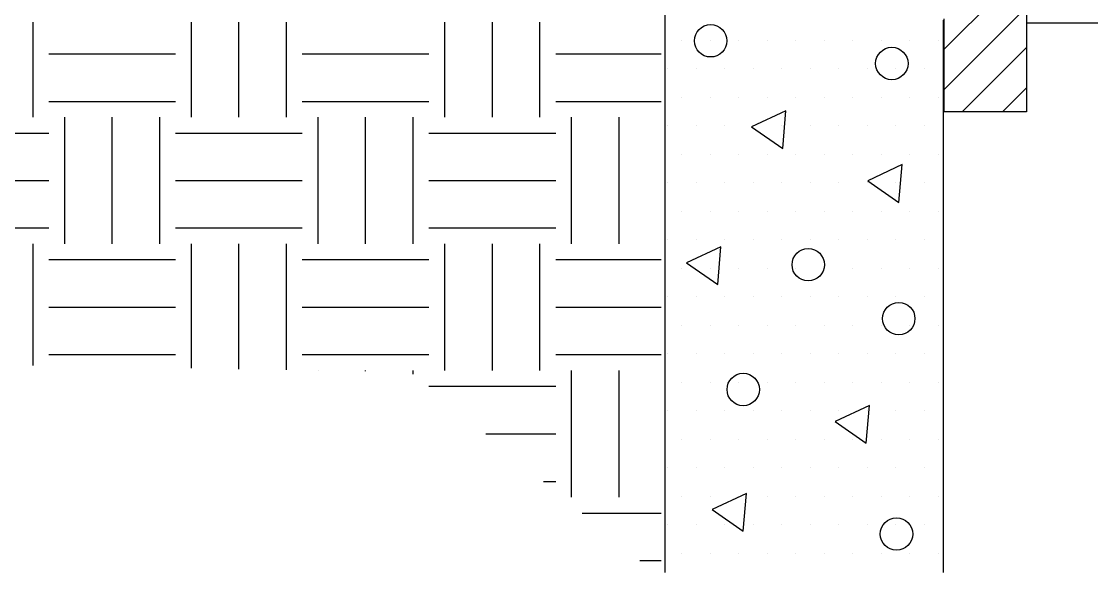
# Paper-space layout 'ESC' of a CAD drawing. Header units: feet, sheet in inches. Extents: x -1.2 to 33.8, y 0.1 to 22.9.
# Drawn here: x 26.699 to 27.855, y 19.27 to 19.866 of the extents above; entities that cross this region are included whole.
import ezdxf

# ---------------------------------------------------------------- set-up
doc = ezdxf.new("R2010")
doc.units = ezdxf.units.FT
doc.header["$MEASUREMENT"] = 0
doc.layers.add('TBLK', color=7, linetype='Continuous')

# ---------------------------------------------------------------- blocks, each defined once
blk = doc.blocks.new('ESC DET')
at = {"layer": 'TBLK'}
for p, q in [((29.0467, 19.7788), (29.0467, 20.5223)), ((29.437, 20.5214), (29.437, 20.2766)), ((29.3481, 20.3442), (29.437, 20.4331)), ((29.3481, 20.3007), (29.437, 20.3896)), ((29.3481, 20.2766), (29.3481, 20.3771)), ((28.3641, 20.2708), (28.3641, 20.3733)), ((28.5352, 20.2708), (28.5352, 20.3733)), ((28.5865, 20.2708), (28.5865, 20.3733)), ((28.6378, 20.2708), (28.6378, 20.3733)), ((28.8088, 20.2708), (28.8088, 20.3733)), ((28.8602, 20.2708), (28.8602, 20.3733)), ((28.9115, 20.2708), (28.9115, 20.3733)), ((29.3471, 20.3757), (29.3471, 19.7788)), ((29.4371, 20.3727), (30.2465, 20.3727)), ((29.0648, 20.3537), (29.0648, 20.3537)), ((29.0956, 20.3537), (29.0956, 20.3537)), ((29.1264, 20.3537), (29.1264, 20.3537)), ((29.1572, 20.3537), (29.1572, 20.3537)), ((29.1879, 20.3537), (29.1879, 20.3537)), ((29.2187, 20.3537), (29.2187, 20.3537)), ((29.2495, 20.3537), (29.2495, 20.3537)), ((29.2803, 20.3537), (29.2803, 20.3537)), ((29.3111, 20.3537), (29.3111, 20.3537)), ((29.3419, 20.3537), (29.3419, 20.3537)), ((29.3676, 20.2766), (29.437, 20.3461)), ((28.3812, 20.3392), (28.5181, 20.3392)), ((28.6549, 20.3392), (28.7917, 20.3392)), ((28.9286, 20.3392), (29.0425, 20.3392)), ((29.0494, 20.3229), (29.0494, 20.3229)), ((29.0802, 20.3229), (29.0802, 20.3229)), ((29.111, 20.3229), (29.111, 20.3229)), ((29.1418, 20.3229), (29.1418, 20.3229)), ((29.1725, 20.3229), (29.1725, 20.3229)), ((29.2033, 20.3229), (29.2033, 20.3229)), ((29.2341, 20.3229), (29.2341, 20.3229)), ((29.2649, 20.3229), (29.2649, 20.3229)), ((29.2957, 20.3229), (29.2957, 20.3229)), ((29.3265, 20.3229), (29.3265, 20.3229)), ((29.4111, 20.2766), (29.437, 20.3025)), ((28.3812, 20.2879), (28.5181, 20.2879)), ((28.6549, 20.2879), (28.7917, 20.2879)), ((28.9286, 20.2879), (29.0425, 20.2879)), ((29.0648, 20.2921), (29.0648, 20.2921)), ((29.0956, 20.2921), (29.0956, 20.2921)), ((29.1264, 20.2921), (29.1264, 20.2921)), ((29.1572, 20.2921), (29.1572, 20.2921)), ((29.1879, 20.2921), (29.1879, 20.2921)), ((29.2187, 20.2921), (29.2187, 20.2921)), ((29.2495, 20.2921), (29.2495, 20.2921)), ((29.2803, 20.2921), (29.2803, 20.2921)), ((29.3111, 20.2921), (29.3111, 20.2921)), ((29.3419, 20.2921), (29.3419, 20.2921)), ((29.1772, 20.2778), (29.1401, 20.2604)), ((29.1737, 20.237), (29.1772, 20.2778)), ((29.437, 20.2766), (29.3481, 20.2766)), ((28.3983, 20.134), (28.3983, 20.2708)), ((28.4497, 20.134), (28.4497, 20.2708)), ((28.501, 20.134), (28.501, 20.2708)), ((28.672, 20.134), (28.672, 20.2708)), ((28.7233, 20.134), (28.7233, 20.2708)), ((28.7746, 20.134), (28.7746, 20.2708)), ((28.9457, 20.134), (28.9457, 20.2708)), ((28.997, 20.134), (28.997, 20.2708)), ((29.0494, 20.2613), (29.0494, 20.2613)), ((29.0802, 20.2613), (29.0802, 20.2613)), ((29.111, 20.2613), (29.111, 20.2613)), ((29.1418, 20.2613), (29.1418, 20.2613)), ((29.1725, 20.2613), (29.1725, 20.2613)), ((29.2033, 20.2613), (29.2033, 20.2613)), ((29.2341, 20.2613), (29.2341, 20.2613)), ((29.2649, 20.2613), (29.2649, 20.2613)), ((29.2957, 20.2613), (29.2957, 20.2613)), ((29.3265, 20.2613), (29.3265, 20.2613)), ((28.2444, 20.2537), (28.3812, 20.2537)), ((28.5181, 20.2537), (28.6549, 20.2537)), ((28.7917, 20.2537), (28.9286, 20.2537)), ((29.1401, 20.2604), (29.1737, 20.237)), ((29.0648, 20.2305), (29.0648, 20.2305)), ((29.0956, 20.2305), (29.0956, 20.2305)), ((29.1264, 20.2305), (29.1264, 20.2305)), ((29.1572, 20.2305), (29.1572, 20.2305)), ((29.1879, 20.2305), (29.1879, 20.2305)), ((29.2187, 20.2305), (29.2187, 20.2305)), ((29.2495, 20.2305), (29.2495, 20.2305)), ((29.2803, 20.2305), (29.2803, 20.2305)), ((29.3111, 20.2305), (29.3111, 20.2305)), ((29.3419, 20.2305), (29.3419, 20.2305)), ((29.3027, 20.2196), (29.2655, 20.2022)), ((29.2991, 20.1788), (29.3027, 20.2196)), ((28.2444, 20.2024), (28.3812, 20.2024)), ((28.5181, 20.2024), (28.6549, 20.2024)), ((28.7917, 20.2024), (28.9286, 20.2024)), ((29.0494, 20.1997), (29.0494, 20.1997)), ((29.0802, 20.1997), (29.0802, 20.1997)), ((29.111, 20.1997), (29.111, 20.1997)), ((29.1418, 20.1997), (29.1418, 20.1997)), ((29.1725, 20.1997), (29.1725, 20.1997)), ((29.2033, 20.1997), (29.2033, 20.1997)), ((29.2341, 20.1997), (29.2341, 20.1997)), ((29.2649, 20.1997), (29.2649, 20.1997)), ((29.2655, 20.2022), (29.2991, 20.1788)), ((29.2957, 20.1997), (29.2957, 20.1997)), ((29.3265, 20.1997), (29.3265, 20.1997)), ((29.0648, 20.1689), (29.0648, 20.1689)), ((29.0956, 20.1689), (29.0956, 20.1689)), ((29.1264, 20.1689), (29.1264, 20.1689)), ((29.1572, 20.1689), (29.1572, 20.1689)), ((29.1879, 20.1689), (29.1879, 20.1689)), ((29.2187, 20.1689), (29.2187, 20.1689)), ((29.2495, 20.1689), (29.2495, 20.1689)), ((29.2803, 20.1689), (29.2803, 20.1689)), ((29.3111, 20.1689), (29.3111, 20.1689)), ((29.3419, 20.1689), (29.3419, 20.1689)), ((28.2444, 20.1511), (28.3812, 20.1511)), ((28.5181, 20.1511), (28.6549, 20.1511)), ((28.7917, 20.1511), (28.9286, 20.1511)), ((28.3641, 20.0024), (28.3641, 20.134)), ((28.5352, 19.9995), (28.5352, 20.134)), ((28.5865, 19.9986), (28.5865, 20.134)), ((28.6378, 19.9977), (28.6378, 20.134)), ((28.8088, 19.9972), (28.8088, 20.134)), ((28.8602, 19.9972), (28.8602, 20.134)), ((28.9115, 19.9972), (28.9115, 20.134)), ((29.0494, 20.1382), (29.0494, 20.1382)), ((29.0802, 20.1382), (29.0802, 20.1382)), ((29.111, 20.1382), (29.111, 20.1382)), ((29.1418, 20.1382), (29.1418, 20.1382)), ((29.1725, 20.1382), (29.1725, 20.1382)), ((29.2033, 20.1382), (29.2033, 20.1382)), ((29.2341, 20.1382), (29.2341, 20.1382)), ((29.2649, 20.1382), (29.2649, 20.1382)), ((29.2957, 20.1382), (29.2957, 20.1382)), ((29.3265, 20.1382), (29.3265, 20.1382)), ((29.107, 20.1308), (29.0698, 20.1134)), ((29.1035, 20.09), (29.107, 20.1308)), ((28.3812, 20.1169), (28.5181, 20.1169)), ((28.6549, 20.1169), (28.7917, 20.1169)), ((28.9286, 20.1169), (29.0425, 20.1169)), ((29.0698, 20.1134), (29.1035, 20.09)), ((29.0648, 20.1074), (29.0648, 20.1074)), ((29.0956, 20.1074), (29.0956, 20.1074)), ((29.1264, 20.1074), (29.1264, 20.1074)), ((29.1572, 20.1074), (29.1572, 20.1074)), ((29.1879, 20.1074), (29.1879, 20.1074)), ((29.2187, 20.1074), (29.2187, 20.1074)), ((29.2495, 20.1074), (29.2495, 20.1074)), ((29.2803, 20.1074), (29.2803, 20.1074)), ((29.3111, 20.1074), (29.3111, 20.1074)), ((29.3419, 20.1074), (29.3419, 20.1074)), ((29.0494, 20.0766), (29.0494, 20.0766)), ((29.0802, 20.0766), (29.0802, 20.0766)), ((29.111, 20.0766), (29.111, 20.0766)), ((29.1418, 20.0766), (29.1418, 20.0766)), ((29.1725, 20.0766), (29.1725, 20.0766)), ((29.2033, 20.0766), (29.2033, 20.0766)), ((29.2341, 20.0766), (29.2341, 20.0766)), ((29.2649, 20.0766), (29.2649, 20.0766)), ((29.2957, 20.0766), (29.2957, 20.0766)), ((29.3265, 20.0766), (29.3265, 20.0766)), ((28.3812, 20.0656), (28.5181, 20.0656)), ((28.6549, 20.0656), (28.7917, 20.0656)), ((28.9286, 20.0656), (29.0425, 20.0656)), ((29.0648, 20.0458), (29.0648, 20.0458)), ((29.0956, 20.0458), (29.0956, 20.0458)), ((29.1264, 20.0458), (29.1264, 20.0458)), ((29.1572, 20.0458), (29.1572, 20.0458)), ((29.1879, 20.0458), (29.1879, 20.0458)), ((29.2187, 20.0458), (29.2187, 20.0458)), ((29.2495, 20.0458), (29.2495, 20.0458)), ((29.2803, 20.0458), (29.2803, 20.0458)), ((29.3111, 20.0458), (29.3111, 20.0458)), ((29.3419, 20.0458), (29.3419, 20.0458)), ((28.3812, 20.0143), (28.5181, 20.0143)), ((28.6549, 20.0143), (28.7917, 20.0143)), ((28.9286, 20.0143), (29.0425, 20.0143)), ((29.0494, 20.015), (29.0494, 20.015)), ((29.0802, 20.015), (29.0802, 20.015)), ((29.111, 20.015), (29.111, 20.015)), ((29.1418, 20.015), (29.1418, 20.015)), ((29.1725, 20.015), (29.1725, 20.015)), ((29.2033, 20.015), (29.2033, 20.015)), ((29.2341, 20.015), (29.2341, 20.015)), ((29.2649, 20.015), (29.2649, 20.015)), ((29.2957, 20.015), (29.2957, 20.015)), ((29.3265, 20.015), (29.3265, 20.015)), ((28.672, 19.9971), (28.672, 19.9972)), ((28.7233, 19.9963), (28.7233, 19.9972)), ((28.7746, 19.9932), (28.7746, 19.9972)), ((28.9457, 19.8603), (28.9457, 19.9972)), ((28.997, 19.8603), (28.997, 19.9972)), ((29.0648, 19.9842), (29.0648, 19.9842)), ((29.0956, 19.9842), (29.0956, 19.9842)), ((29.1264, 19.9842), (29.1264, 19.9842)), ((29.1572, 19.9842), (29.1572, 19.9842)), ((29.1879, 19.9842), (29.1879, 19.9842)), ((29.2187, 19.9842), (29.2187, 19.9842)), ((29.2495, 19.9842), (29.2495, 19.9842)), ((29.2803, 19.9842), (29.2803, 19.9842)), ((29.3111, 19.9842), (29.3111, 19.9842)), ((29.3419, 19.9842), (29.3419, 19.9842)), ((28.7917, 19.9801), (28.9286, 19.9801)), ((29.0494, 19.9534), (29.0494, 19.9534)), ((29.0802, 19.9534), (29.0802, 19.9534)), ((29.111, 19.9534), (29.111, 19.9534)), ((29.1418, 19.9534), (29.1418, 19.9534)), ((29.1725, 19.9534), (29.1725, 19.9534)), ((29.2033, 19.9534), (29.2033, 19.9534)), ((29.2675, 19.9593), (29.2304, 19.9419)), ((29.2341, 19.9534), (29.2341, 19.9534)), ((29.264, 19.9185), (29.2675, 19.9593)), ((29.2649, 19.9534), (29.2649, 19.9534)), ((29.2957, 19.9534), (29.2957, 19.9534)), ((29.3265, 19.9534), (29.3265, 19.9534)), ((29.2304, 19.9419), (29.264, 19.9185)), ((28.853, 19.9287), (28.9286, 19.9287)), ((29.0648, 19.9226), (29.0648, 19.9226)), ((29.0956, 19.9226), (29.0956, 19.9226)), ((29.1264, 19.9226), (29.1264, 19.9226)), ((29.1572, 19.9226), (29.1572, 19.9226)), ((29.1879, 19.9226), (29.1879, 19.9226)), ((29.2187, 19.9226), (29.2187, 19.9226)), ((29.2495, 19.9226), (29.2495, 19.9226)), ((29.2803, 19.9226), (29.2803, 19.9226)), ((29.3111, 19.9226), (29.3111, 19.9226)), ((29.3419, 19.9226), (29.3419, 19.9226)), ((29.0494, 19.8919), (29.0494, 19.8919)), ((29.0802, 19.8919), (29.0802, 19.8919)), ((29.111, 19.8919), (29.111, 19.8919)), ((29.1418, 19.8919), (29.1418, 19.8919)), ((29.1725, 19.8919), (29.1725, 19.8919)), ((29.2033, 19.8919), (29.2033, 19.8919)), ((29.2341, 19.8919), (29.2341, 19.8919)), ((29.2649, 19.8919), (29.2649, 19.8919)), ((29.2957, 19.8919), (29.2957, 19.8919)), ((29.3265, 19.8919), (29.3265, 19.8919)), ((28.9155, 19.8774), (28.9286, 19.8774)), ((29.0648, 19.8611), (29.0648, 19.8611)), ((29.0956, 19.8611), (29.0956, 19.8611)), ((29.1346, 19.8644), (29.0974, 19.847)), ((29.1264, 19.8611), (29.1264, 19.8611)), ((29.1311, 19.8235), (29.1346, 19.8644)), ((29.1572, 19.8611), (29.1572, 19.8611)), ((29.1879, 19.8611), (29.1879, 19.8611)), ((29.2187, 19.8611), (29.2187, 19.8611)), ((29.2495, 19.8611), (29.2495, 19.8611)), ((29.2803, 19.8611), (29.2803, 19.8611)), ((29.3111, 19.8611), (29.3111, 19.8611)), ((29.3419, 19.8611), (29.3419, 19.8611)), ((29.0974, 19.847), (29.1311, 19.8235)), ((28.9571, 19.8432), (29.0425, 19.8432)), ((29.0494, 19.8303), (29.0494, 19.8303)), ((29.0802, 19.8303), (29.0802, 19.8303)), ((29.111, 19.8303), (29.111, 19.8303)), ((29.1418, 19.8303), (29.1418, 19.8303)), ((29.1725, 19.8303), (29.1725, 19.8303)), ((29.2033, 19.8303), (29.2033, 19.8303)), ((29.2341, 19.8303), (29.2341, 19.8303)), ((29.2649, 19.8303), (29.2649, 19.8303)), ((29.2957, 19.8303), (29.2957, 19.8303)), ((29.3265, 19.8303), (29.3265, 19.8303)), ((29.0648, 19.7995), (29.0648, 19.7995)), ((29.0956, 19.7995), (29.0956, 19.7995)), ((29.1264, 19.7995), (29.1264, 19.7995)), ((29.1572, 19.7995), (29.1572, 19.7995)), ((29.1879, 19.7995), (29.1879, 19.7995)), ((29.2187, 19.7995), (29.2187, 19.7995)), ((29.2495, 19.7995), (29.2495, 19.7995)), ((29.2803, 19.7995), (29.2803, 19.7995)), ((29.3111, 19.7995), (29.3111, 19.7995)), ((29.3419, 19.7995), (29.3419, 19.7995)), ((29.0195, 19.7919), (29.0425, 19.7919))]:
    blk.add_line(p, q, dxfattribs=at)
for centre in [(29.0959, 20.3533), (29.2916, 20.3288), (29.2013, 20.1114), (29.2991, 20.0532), (29.1311, 19.9766), (29.2966, 19.8205)]:
    blk.add_circle(centre, 0.0175, dxfattribs=at)

psp = doc.layouts.new('ESC')

# ---------------------------------------------------------------- block references
psp.add_blockref('ESC DET', (-1.6527, -0.5087))

doc.saveas('drawing.dxf')
